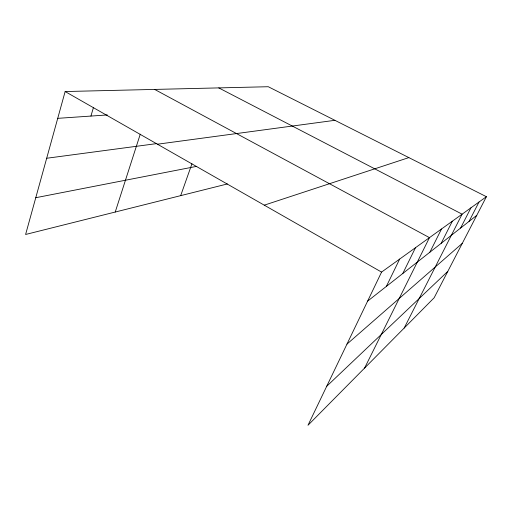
<?xml version="1.0" encoding="UTF-8"?>
<svg xmlns="http://www.w3.org/2000/svg" width="512" height="512" viewBox="0 0 512 512"><rect width="100%" height="100%" fill="white"/><g stroke="black" fill="none" stroke-linecap="round" stroke-linejoin="round"><path stroke-width="0.77" d="M486.4 196.704L381.562 272.096L307.981 425.274L434.15 297.773L486.4 196.704L268.269 86.726L65.139 91.539L25.6 234.477L227.398 183.949M90.931 116.07L93.408 107.629M115.232 212.032L140.262 134.189M180.685 195.642L191.942 163.802M386.362 286.406L399.667 259.072M402.79 273.491L415.501 247.686M364.576 368.077L429.466 237.645L154.656 89.421M429.869 252.211L441.523 228.973M441.152 243.341L452.346 221.19M404.154 328.083L462.106 214.17L218.784 87.898M460.595 228.058L470.963 207.808M469.03 221.427L479.027 202.01M326.707 386.285L447.782 271.398M346.957 344.128L462.266 243.386M367.61 301.146L476.755 215.354M264.269 205.165L408.851 157.606M35.77 197.715L196.717 166.349M157.44 144.211L334.893 120.314M46.682 158.259L156.8 143.59M57.728 118.342L107.341 114.944M65.139 91.539L381.562 272.096"/></g></svg>
